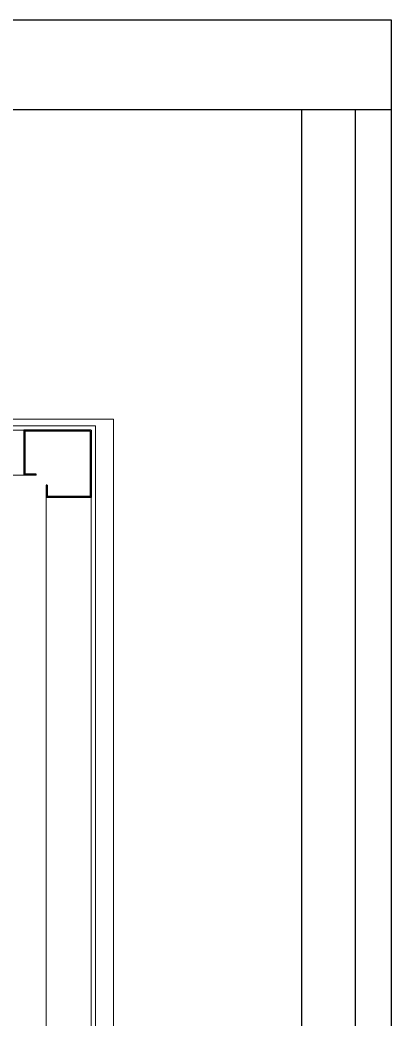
# Model space of a CAD drawing. Header units: millimetres. Extents: x 2308 to 2568, y 1142 to 1238.
# Drawn here: x 2428.805 to 2429.634, y 1213.116 to 1215.346 of the extents above; entities that cross this region are included whole.
import ezdxf

# ---------------------------------------------------------------- set-up
doc = ezdxf.new("R2010")
doc.units = ezdxf.units.MM
doc.linetypes.add('HIDDEN', pattern=[0.375, 0.25, -0.125])
doc.layers.add('2H', color=1, linetype='HIDDEN', lineweight=15)
doc.layers.add('AR-ESQ-VT1', color=1, linetype='Continuous', lineweight=9)
for name, color, linetype in [('47', 1, 'Continuous'), ('ALV', 2, 'Continuous'), ('AR-ELV', 2, 'Continuous'), ('PAREDE', 1, 'Continuous')]:
    doc.layers.add(name, color=color, linetype=linetype)

msp = doc.modelspace()

# ---------------------------------------------------------------- linework, layer by layer
at = {"layer": '2H', "lineweight": 9, "ltscale": 20}
for p in [(2427.2141, 1214.4557), (2429.0141, 1212.8057)]:
    msp.add_line(p, (2429.0141, 1214.4557), dxfattribs=at)
at = {"layer": '47', "lineweight": 25, "ltscale": 35}
for p, q in [((2428.8141, 1214.4307), (2428.8141, 1214.3307)), ((2428.9641, 1214.4307), (2428.8141, 1214.4307)), ((2428.8161, 1214.4287), (2428.8161, 1214.3327)), ((2428.9621, 1214.4287), (2428.8161, 1214.4287)), ((2428.9621, 1214.4287), (2428.9621, 1214.2827)), ((2428.9641, 1214.4307), (2428.9641, 1214.2807)), ((2428.8417, 1214.3307), (2428.8141, 1214.3307)), ((2428.8417, 1214.3327), (2428.8161, 1214.3327)), ((2428.8417, 1214.3307), (2428.8417, 1214.3327)), ((2428.8661, 1214.3083), (2428.8641, 1214.3083)), ((2428.8641, 1214.3083), (2428.8641, 1214.2807)), ((2428.8661, 1214.3083), (2428.8661, 1214.2827)), ((2428.9621, 1214.2827), (2428.8661, 1214.2827))]:
    msp.add_line(p, q, dxfattribs=at)
at = {"layer": 'ALV'}
for p, q in [((2425.6326, 1215.3464), (2429.6341, 1215.3464)), ((2429.6341, 1215.3464), (2429.6341, 1212.2457)), ((2425.6326, 1215.1464), (2429.6341, 1215.1464)), ((2429.4341, 1215.1464), (2429.4341, 1212.2457)), ((2429.5541, 1215.1464), (2429.5541, 1212.2457)), ((2429.4341, 1215.1301), (2429.4341, 1212.2457))]:
    msp.add_line(p, q, dxfattribs=at)
at = {"layer": 'AR-ELV', "lineweight": 13}
for p, q in [((2427.2141, 1214.4307), (2428.8141, 1214.4307)), ((2427.2141, 1214.4307), (2428.8141, 1214.4307)), ((2427.3641, 1214.3307), (2428.8141, 1214.3307)), ((2428.8641, 1214.2807), (2428.8641, 1212.9807)), ((2428.9641, 1214.2807), (2428.9641, 1212.9807)), ((2428.9641, 1214.2807), (2428.9641, 1212.8307)), ((2428.9641, 1214.2807), (2428.9641, 1213.0307))]:
    msp.add_line(p, q, dxfattribs=at)
at = {"layer": 'AR-ESQ-VT1'}
for p, q in [((2428.9741, 1214.4407), (2427.2041, 1214.4407)), ((2428.9741, 1212.8207), (2428.9741, 1214.4407))]:
    msp.add_line(p, q, dxfattribs=at)
at = {"layer": 'PAREDE', "lineweight": 25, "ltscale": 35}
msp.add_line((2428.9641, 1214.2807), (2428.8641, 1214.2807), dxfattribs=at)

doc.saveas('drawing.dxf')
